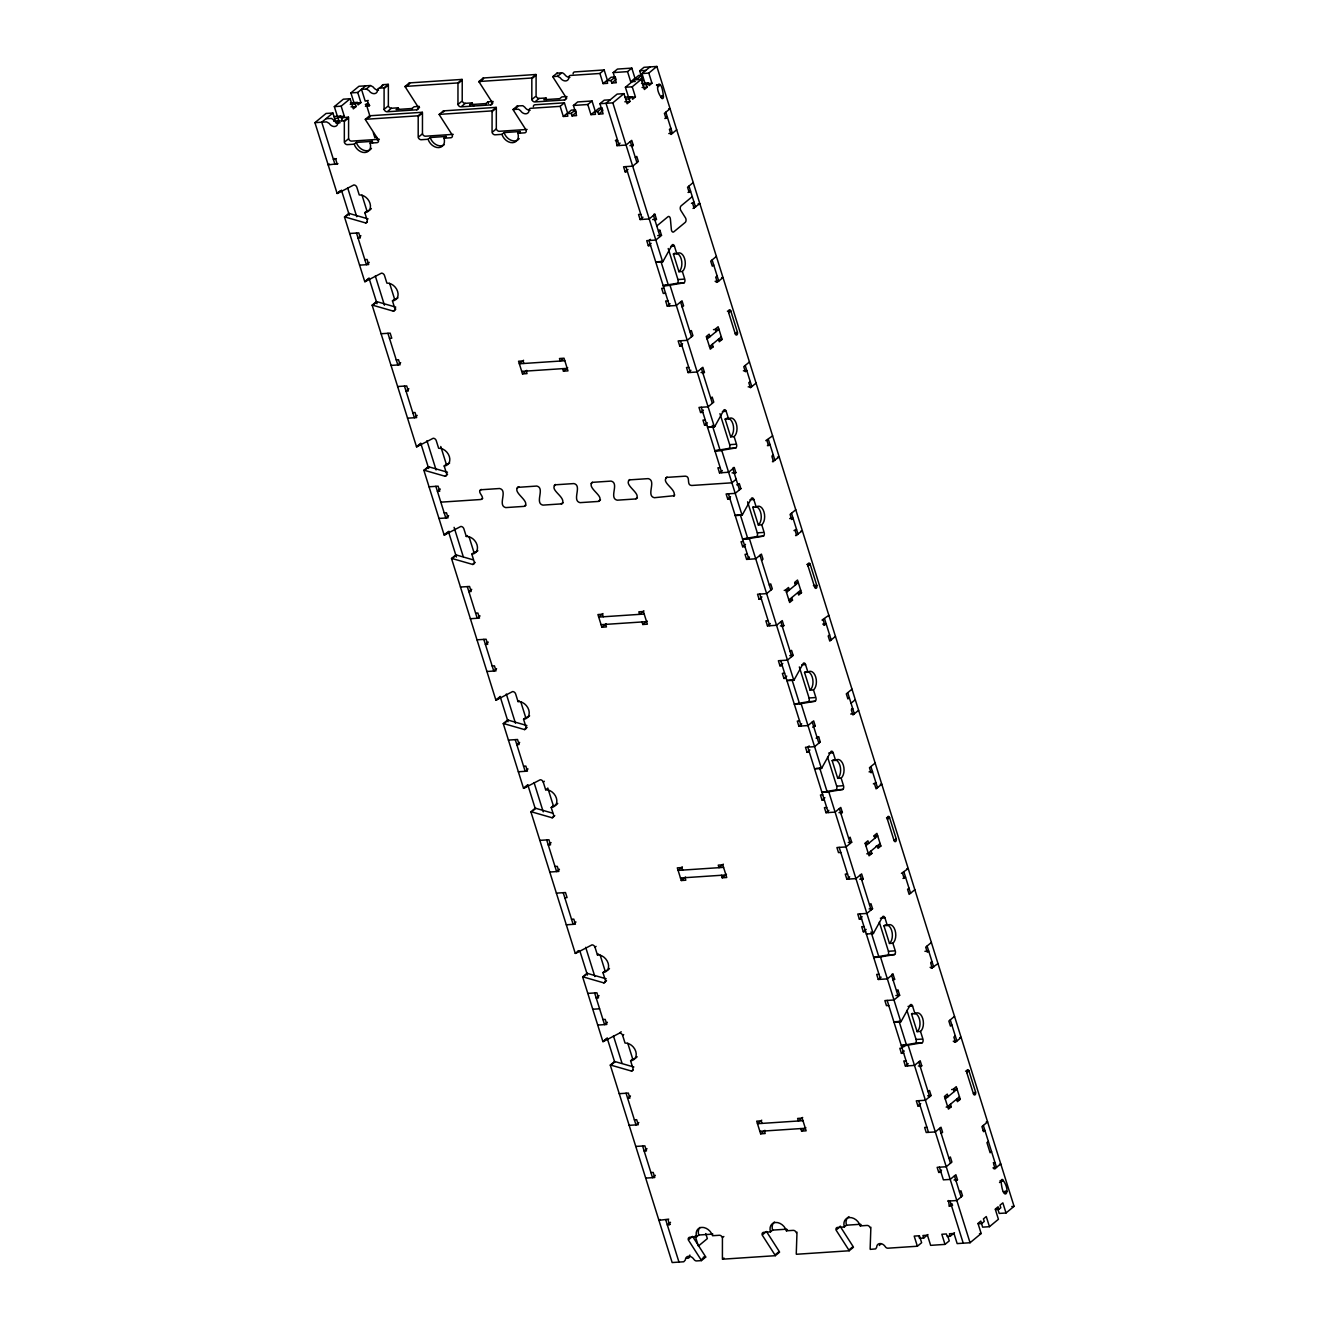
<?xml version="1.0" encoding="UTF-8"?>
<svg xmlns="http://www.w3.org/2000/svg" width="1329" height="1329" viewBox="0 0 1329 1329"><rect width="100%" height="100%" fill="white"/><g stroke="black" fill="none" stroke-linecap="round" stroke-linejoin="round"><path stroke-width="1.5" d="M345.042 141.671L348.58 138.731L348.597 117.916A2.808 2.11 50.4 0 0 348.464 117.185L344.211 120.706A2.808 2.11 50.4 0 1 344.344 121.437L344.327 142.253A2.791 2.11 50.4 0 0 347.401 144.628L354.212 144.18L356.338 142.419L372.27 141.356A9.785 7.359 50.4 0 1 372.635 142.984M419.549 107.45L416.708 109.792L387.154 111.769A2.791 2.11 50.4 0 1 384.081 109.393L384.098 88.578A2.808 2.11 50.4 0 0 383.965 87.847L388.234 84.325A2.808 2.11 50.4 0 1 388.367 85.056L388.35 105.871A2.791 2.11 50.4 0 0 391.407 108.247L398.235 107.799A9.785 7.359 50.4 0 0 398.866 109.393M418.901 136.754L422.456 133.814L422.472 113.015A2.808 2.11 50.4 0 0 422.34 112.284L418.087 115.806A2.808 2.11 50.4 0 1 418.203 116.537L418.186 137.336A2.791 2.11 50.4 0 0 421.26 139.728L428.088 139.263L430.214 137.502L446.129 136.455A9.785 7.359 50.4 0 1 446.345 137.252M492.943 102.931L490.584 104.891L461.013 106.852A2.791 2.11 50.4 0 1 457.957 104.476L457.973 83.661A2.808 2.11 50.4 0 0 457.841 82.93L462.093 79.408A2.808 2.11 50.4 0 1 462.226 80.139L462.21 100.954A2.791 2.11 50.4 0 0 465.283 103.33L472.094 102.881A9.785 7.359 50.4 0 0 473.689 106.104M492.777 131.837L496.315 128.896L496.332 108.098A2.808 2.11 50.4 0 0 496.199 107.367L491.946 110.888A2.808 2.11 50.4 0 1 492.079 111.619L492.062 132.418A2.791 2.11 50.4 0 0 495.136 134.81L501.947 134.345L504.09 132.584L520.004 131.538A9.785 7.359 50.4 0 1 520.37 133.149M566.818 98.014L564.443 99.974L534.889 101.934A2.791 2.11 50.4 0 1 531.816 99.559L531.833 78.743A2.808 2.11 50.4 0 0 531.7 78.012L535.969 74.49A2.808 2.11 50.4 0 1 536.102 75.221L536.085 96.037A2.791 2.11 50.4 0 0 539.142 98.412L545.97 97.964A9.785 7.359 50.4 0 0 546.601 99.559M723.84 1236.485L722.428 1237.648L722.411 1258.463A2.791 2.11 50.4 0 0 722.544 1259.194L775.305 1255.689L779.558 1252.167A2.808 2.11 50.4 0 0 779.243 1251.453L766.451 1231.485L762.896 1234.425M797.001 1232.149L796.27 1253.546A2.791 2.11 50.4 0 0 796.403 1254.277L849.165 1250.772L853.434 1247.25A2.808 2.11 50.4 0 0 853.102 1246.536L840.31 1226.567A2.791 2.11 50.4 0 1 840.21 1226.119M870.877 1227.232L870.146 1248.645A2.791 2.11 50.4 0 0 870.279 1249.376L875.695 1248.895L876.691 1247.217A5.598 4.203 50.4 0 1 879.914 1243.562A5.598 4.203 50.4 0 1 885.264 1246.652A2.791 2.11 50.4 0 0 887.938 1248.197L917.375 1246.237L921.628 1242.715L919.518 1235.953M518.908 486.829C510.22 491.597 531.567 501.398 524.174 506.366L505.784 507.595C497.063 505.585 508.342 490.517 499.621 488.507L481.231 489.736C475.948 491.68 486.148 497.561 480.865 499.505L440.829 502.163M563.131 502.761L561.32 503.89L542.93 505.12C534.208 503.126 545.471 488.042 536.766 486.049L517.878 487.361M592.252 482.228C586.305 488.258 605.526 496.415 598.449 501.432L580.075 502.644C571.354 500.651 582.617 485.567 573.895 483.573L555.522 484.786C548.727 489.736 566.287 497.129 562.25 503.558M674.218 495.7L654.35 497.711C645.645 495.7 656.908 480.633 648.187 478.623L629.796 479.852C622.537 484.703 642.854 494.106 635.594 498.956L617.221 500.186C608.499 498.176 619.763 483.108 611.041 481.098L592.668 482.327L591.156 483.457M736.166 479.287L731.897 482.809L691.678 485.484C685.93 485.201 691.063 476.43 685.332 476.164L666.942 477.377C660.164 482.327 677.724 489.72 673.67 496.149M880.944 1243.695L879.333 1245.522M656.21 261.846A2.808 1.628 86.2 0 1 655.828 262.295L662.656 261.83A2.808 1.628 86.2 0 0 663.021 261.398L672.225 244.818A2.791 1.628 86.2 0 1 674.434 246.164L676.81 253.773A9.785 5.665 86.2 0 1 684.568 258.524A9.785 5.665 86.2 0 1 682.375 271.498L684.751 279.107A2.791 1.628 86.2 0 1 684.119 282.811L670.464 285.12A2.791 1.611 86.2 0 0 670.032 285.353L663.204 285.801A2.791 1.611 86.2 0 1 663.636 285.569L677.308 283.26A2.791 1.628 86.2 0 0 677.94 279.555L668.205 248.523M707.859 427.091A2.791 1.628 86.2 0 1 707.576 427.406L714.404 426.941A2.791 1.628 86.2 0 0 714.769 426.509L723.956 409.93A2.791 1.628 86.2 0 1 726.182 411.292L728.558 418.884A9.785 5.665 86.2 0 1 736.299 423.635A9.785 5.665 86.2 0 1 734.123 436.61L736.499 444.218A2.791 1.628 86.2 0 1 735.867 447.923L722.212 450.232A2.808 1.628 86.2 0 0 721.763 450.465L714.952 450.913A2.808 1.628 86.2 0 1 715.384 450.681L729.056 448.371A2.791 1.628 86.2 0 0 729.671 444.667L719.953 413.635M735.585 515.154A2.791 1.611 86.2 0 1 735.219 515.602L742.047 515.137A2.791 1.611 86.2 0 0 742.413 514.705L751.599 498.126A2.791 1.628 86.2 0 1 753.809 499.488L756.201 507.08A9.785 5.665 86.2 0 1 763.942 511.831A9.785 5.665 86.2 0 1 761.75 524.805L764.142 532.414A2.791 1.628 86.2 0 1 763.51 536.119L749.855 538.428A2.808 1.628 86.2 0 0 749.406 538.66L742.579 539.109A2.808 1.628 86.2 0 1 743.027 538.876L756.683 536.567A2.791 1.628 86.2 0 0 757.314 532.863L747.596 501.83M787.333 680.265A2.791 1.628 86.2 0 1 786.967 680.714L793.778 680.249A2.791 1.628 86.2 0 0 794.161 679.817L803.347 663.237A2.791 1.628 86.2 0 1 805.557 664.6L807.932 672.192A9.785 5.665 86.2 0 1 815.69 676.943A9.785 5.665 86.2 0 1 813.498 689.917L815.873 697.526A2.791 1.628 86.2 0 1 815.258 701.23L801.586 703.539A2.808 1.628 86.2 0 0 801.154 703.772L794.327 704.22A2.808 1.628 86.2 0 1 794.775 703.988L808.431 701.679A2.791 1.628 86.2 0 0 809.062 697.974L799.327 666.942M814.893 768.594A2.791 1.628 86.2 0 1 814.594 768.91L821.422 768.461A2.791 1.628 86.2 0 0 821.787 768.012L830.99 751.433A2.791 1.628 86.2 0 1 833.2 752.795L835.576 760.387A9.785 5.665 86.2 0 1 843.334 765.139A9.785 5.665 86.2 0 1 841.141 778.113L843.516 785.721A2.791 1.628 86.2 0 1 842.885 789.426L829.23 791.735A2.808 1.628 86.2 0 0 828.798 791.968L821.97 792.416A2.808 1.628 86.2 0 1 822.402 792.2L836.074 789.875A2.791 1.628 86.2 0 0 836.689 786.17L827.568 757.048M866.707 933.573A2.791 1.628 86.2 0 1 866.342 934.021L873.17 933.573A2.791 1.628 86.2 0 0 873.535 933.124L882.722 916.545A2.791 1.628 86.2 0 1 884.948 917.907L887.323 925.499A9.785 5.665 86.2 0 1 895.065 930.25A9.785 5.665 86.2 0 1 892.872 943.225L895.264 950.833A2.791 1.628 86.2 0 1 894.633 954.538L880.977 956.847A2.808 1.628 86.2 0 0 880.529 957.079L873.718 957.528A2.808 1.628 86.2 0 1 874.15 957.312L887.805 954.986A2.791 1.628 86.2 0 0 888.436 951.282L879.316 922.16M894.351 1021.768A2.791 1.611 86.2 0 1 893.985 1022.217L900.796 1021.768A2.791 1.611 86.2 0 0 901.178 1021.32L910.365 1004.741A2.791 1.628 86.2 0 1 912.574 1006.103L914.967 1013.695A9.785 5.665 86.2 0 1 922.708 1018.463A9.785 5.665 86.2 0 1 920.515 1031.437L922.907 1039.029A2.791 1.628 86.2 0 1 922.276 1042.733L908.604 1045.043A2.808 1.628 86.2 0 0 908.172 1045.275L901.344 1045.724A2.808 1.628 86.2 0 1 901.793 1045.508L915.448 1043.182A2.791 1.628 86.2 0 0 916.08 1039.477L906.943 1010.356M689.02 1239.342L692.575 1236.402L705.367 1256.37A2.808 2.11 50.4 0 1 705.682 1257.084L701.43 1260.606L696.629 1260.922A2.791 2.11 50.4 0 1 693.954 1259.377A5.598 4.203 50.4 0 0 688.621 1256.287A5.598 4.203 50.4 0 0 685.382 1259.942L683.77 1261.769L672.158 1262.55L610.277 1065.094A2.791 2.11 50.4 0 1 610.958 1065.16L631.491 1071.074A2.791 2.11 50.4 0 0 632.969 1068.4L630.594 1060.791A9.785 7.359 50.4 0 0 635.777 1051.405A9.785 7.359 50.4 0 0 625.029 1043.066L622.653 1035.457A2.791 2.11 50.4 0 0 619.58 1033.082L603.516 1041.438A2.808 2.11 50.4 0 1 602.901 1041.587L582.634 976.898A2.791 2.11 50.4 0 1 583.315 976.965L603.848 982.879A2.791 2.11 50.4 0 0 605.343 980.204L602.951 972.595A9.785 7.359 50.4 0 0 608.134 963.209A9.785 7.359 50.4 0 0 597.402 954.87L595.01 947.261A2.791 2.11 50.4 0 0 591.953 944.886L575.889 953.242A2.808 2.11 50.4 0 1 575.274 953.391L530.886 811.786A2.791 2.11 50.4 0 1 531.583 811.853L552.116 817.767A2.791 2.11 50.4 0 0 553.595 815.076L551.203 807.484A9.785 7.359 50.4 0 0 556.386 798.081A9.785 7.359 50.4 0 0 545.654 789.758L543.279 782.15A2.791 2.11 50.4 0 0 540.205 779.774L524.141 788.13A2.808 2.11 50.4 0 1 523.526 788.28L503.259 723.591A2.791 2.11 50.4 0 1 503.94 723.657L524.473 729.571A2.791 2.11 50.4 0 0 525.952 726.88L523.576 719.288A9.785 7.359 50.4 0 0 528.759 709.885A9.785 7.359 50.4 0 0 518.011 701.562L515.635 693.954A2.791 2.11 50.4 0 0 512.562 691.578L496.498 699.934A2.808 2.11 50.4 0 1 495.883 700.084L451.511 558.479A2.808 2.11 50.4 0 1 452.192 558.545L472.725 564.46A2.791 2.11 50.4 0 0 474.204 561.768L471.828 554.176A9.785 7.359 50.4 0 0 477.011 544.774A9.785 7.359 50.4 0 0 466.28 536.451L463.887 528.842A2.791 2.11 50.4 0 0 460.814 526.467L444.766 534.823A2.808 2.11 50.4 0 1 444.135 534.956L423.868 470.283A2.808 2.11 50.4 0 1 424.549 470.35L445.099 476.264A2.791 2.11 50.4 0 0 446.577 473.573L444.185 465.981A9.785 7.359 50.4 0 0 449.368 456.578A9.785 7.359 50.4 0 0 438.636 448.255L436.244 440.647A2.791 2.11 50.4 0 0 433.188 438.271L417.123 446.61A2.791 2.11 50.4 0 1 416.509 446.76L372.137 305.172A2.791 2.11 50.4 0 1 372.818 305.238L393.351 311.152A2.791 2.11 50.4 0 0 394.829 308.461L392.454 300.869A9.785 7.359 50.4 0 0 397.62 291.466A9.785 7.359 50.4 0 0 386.889 283.127L384.513 275.535A2.791 2.11 50.4 0 0 381.44 273.159L365.375 281.499A2.808 2.11 50.4 0 1 364.761 281.648L344.493 216.976A2.791 2.11 50.4 0 1 345.175 217.042L365.708 222.956A2.791 2.11 50.4 0 0 367.186 220.265L364.81 212.673A9.785 7.359 50.4 0 0 369.994 203.271A9.785 7.359 50.4 0 0 359.245 194.931L356.87 187.339A2.791 2.11 50.4 0 0 353.796 184.964L337.732 193.303A2.808 2.11 50.4 0 1 337.117 193.453L314.94 122.667L326.054 113.463L332.881 113.015L336.054 123.148L338.895 120.789L338.098 118.264L340.706 116.105L341.503 118.646L344.327 116.287L341.154 106.17L350.125 98.745L353.315 108.878L356.139 106.536L355.358 103.994L357.268 102.416L358.066 104.941L360.907 102.599L357.734 92.465L365.774 85.82M337.516 116.753L334.343 106.619L343.314 99.193L350.125 98.745M354.079 103.047L350.906 92.914L358.946 86.269L370.575 85.505L373.233 87.049A5.598 4.203 50.4 0 0 378.582 90.139M332.881 113.015L321.751 122.202L334.991 164.431M368.199 100.423L365.209 101.154L361.505 89.342L366.306 89.026L369.861 86.086M379.878 87.581L383.433 84.641L388.234 84.325M344.344 121.437L347.899 118.514M384.812 87.98L388.367 85.056M365.442 106.32L369.794 105.489M354.212 144.18A9.785 7.359 50.4 0 0 364.96 152.519A9.785 7.359 50.4 0 0 370.127 143.117L376.954 142.668A2.791 2.11 50.4 0 0 378.433 139.977L365.641 120.025A2.791 2.11 50.4 0 1 365.325 119.311L369.578 115.789L422.34 112.284M416.708 109.792A2.791 2.11 50.4 0 0 418.186 107.117L405.395 87.149A2.791 2.11 50.4 0 1 405.079 86.435L409.332 82.913L462.093 79.408M368.482 117.683L369.911 116.503A2.791 2.11 50.4 0 1 369.578 115.789M405.395 87.149L408.95 84.225M384.081 109.393L387.636 106.453M387.869 111.187L391.407 108.247M334.459 158.483L333.396 159.364L336.387 158.616M329.227 163.999L328.163 164.879L337.965 163.683M398.235 107.799L396.108 109.559L412.023 108.496L414.15 106.735L419.266 106.386M370.127 143.117L372.27 141.356M418.203 116.537L421.758 113.596M458.671 83.079L462.226 80.139M337.117 193.453L340.307 190.811M337.732 193.303L340.938 190.662M428.088 139.263A9.785 7.359 50.4 0 0 438.819 147.602A9.785 7.359 50.4 0 0 444.002 138.216L450.83 137.751A2.791 2.11 50.4 0 0 452.309 135.076L439.517 115.108A2.791 2.11 50.4 0 1 439.185 114.394L443.454 110.872L496.199 107.367M490.584 104.891A2.791 2.11 50.4 0 0 492.062 102.2L479.271 82.248A2.791 2.11 50.4 0 1 478.938 81.518L483.208 77.996L535.969 74.49M443.055 112.184L443.77 111.586A2.791 2.11 50.4 0 1 443.454 110.872M479.271 82.248L482.826 79.308M457.957 104.476L461.495 101.536M461.728 106.27L465.283 103.33M470.25 105.44A9.785 7.359 50.4 0 1 469.968 104.642L472.094 102.881M344.493 216.976L348.746 213.454A2.791 2.11 50.4 0 1 349.427 213.52L368.1 218.886M346.238 216.162L349.427 213.52M444.002 138.216L446.129 136.455M469.968 104.642L485.882 103.579L488.025 101.818L493.142 101.469M364.81 212.673L366.937 210.912A9.785 7.359 50.4 0 0 370.276 209.683M492.079 111.619L495.634 108.679M532.547 78.162L536.102 75.221M365.708 222.956L367.302 221.627M501.947 134.345A9.785 7.359 50.4 0 0 512.695 142.685A9.785 7.359 50.4 0 0 517.878 133.299L524.689 132.834A2.791 2.11 50.4 0 0 526.168 130.159L513.376 110.191A2.791 2.11 50.4 0 1 513.06 109.476L517.313 105.955L522.812 105.705L524.789 107.184A5.598 4.203 50.4 0 0 530.138 110.274M564.443 99.974A2.791 2.11 50.4 0 0 565.921 97.283L553.13 77.331A2.791 2.11 50.4 0 1 552.814 76.617L557.067 73.095L562.566 72.829L564.543 74.308A5.598 4.203 50.4 0 0 569.892 77.414M360.907 235.748L358.066 238.09L360.342 237.941L358.764 232.874L349.66 233.489M514.09 109.609L516.449 107.649M516.931 107.267L517.645 106.669A2.791 2.11 50.4 0 1 517.313 105.955M552.814 76.617L557.615 76.285L561.154 73.361M531.816 99.559L535.371 96.618M535.604 101.353L539.142 98.412M545.97 97.964L543.843 99.725L559.758 98.662L561.885 96.901L567.001 96.568M517.878 133.299L520.004 131.538M369.246 262.345L366.405 264.687L356.488 233.024M560.157 106.353L564.41 102.831L567.583 112.948L563.33 116.47L560.157 106.353L530.72 108.297A2.791 2.11 50.4 0 0 529.108 110.141A5.598 4.203 50.4 0 1 525.869 113.796A5.598 4.203 50.4 0 1 520.519 110.706L518.559 109.227L513.06 109.476M599.911 73.477L604.163 69.955L607.336 80.089L603.084 83.611L599.911 73.477L570.473 75.437A2.791 2.11 50.4 0 0 568.862 77.265A5.598 4.203 50.4 0 1 565.622 80.936A5.598 4.203 50.4 0 1 560.29 77.83L557.615 76.285M572.035 115.905L576.304 112.384L575.507 109.842L571.254 113.364L572.035 115.905L576.587 115.59L573.414 105.456L577.666 101.934L592.036 100.987L595.226 111.121L590.956 114.643L587.783 104.509L592.036 100.987M611.805 83.029L616.058 79.507L615.261 76.982L611.008 80.504L611.805 83.029L616.34 82.73L613.167 72.597L617.437 69.075L631.807 68.111L634.98 78.245L630.71 81.767L627.537 71.633L631.807 68.111M563.33 116.47L567.865 116.171L567.084 113.646L571.337 110.124L574.111 109.942M603.084 83.611L607.635 83.312L606.838 80.77L611.091 77.248L615.261 76.982M364.761 281.648L369.013 278.126M365.375 281.499L368.565 278.857M598.565 114.128L602.834 110.606L602.037 108.081L597.784 111.603L598.565 114.128L603.117 113.829L599.944 103.695L604.197 100.173L610.26 99.775M642.871 80.969L639.698 70.836L643.967 67.314L656.842 66.45L1014.06 1206.333L1006.02 1212.995L999.192 1213.443L997.614 1208.377M590.956 114.643L595.508 114.344L594.711 111.802L598.98 108.28L602.037 108.081M641.209 79.375L632.239 86.8L635.412 96.934L628.584 97.382L625.411 87.249L634.382 79.84L641.209 79.375L644.382 89.508L647.223 87.166L646.426 84.624L648.336 83.046L649.133 85.588L651.974 83.229L648.801 73.095L656.842 66.45M651.974 83.229L645.146 83.694L641.973 73.56L650.031 66.899M641.791 75.205L637.538 78.727L634.465 78.943L638.734 75.421L641.791 75.205L642.588 77.746L639.747 80.089M599.944 103.695L612.835 102.848L623.949 93.645L627.122 103.778L629.963 101.436L629.182 98.894L631.773 96.751L632.571 99.276L635.412 96.934M372.137 305.172L376.389 301.65A2.791 2.11 50.4 0 1 377.071 301.716L395.743 307.099M373.881 304.358L377.071 301.716M392.454 300.869L394.58 299.108A9.785 7.359 50.4 0 0 397.919 297.879M657.872 86.867L660.015 85.106L656.592 85.322M393.351 311.152L395.826 309.092M661.194 97.416L663.321 95.655C661.36 75.404 652.805 85.621 661.194 97.416A2.093 1.213 86.2 0 0 662.855 98.429A2.093 1.213 86.2 0 0 663.321 95.655L661.609 95.771M631.906 146.605L633.335 145.426L631.74 140.359L626.059 145.06L616.972 145.658L616.091 140.01M616.972 145.658L620.045 143.117M664.849 118.514L667.407 117.251L665.696 117.367M635.345 157.586L636.774 156.407L638.352 161.474L632.67 166.175L623.583 166.773L625.162 171.84L627.438 171.69M670.846 128.232L669.417 129.411L671.012 134.478L676.694 129.777M625.162 171.84L628.002 169.497M400.677 362.618L397.836 364.96L387.902 333.297M408.867 388.782L406.026 391.141L408.302 390.992L406.724 385.925L397.62 386.523M640.811 214.334L638.535 214.484L640.113 219.551L642.954 217.192M655.064 220.481L656.476 219.318L654.898 214.251L649.216 218.936L640.113 219.551M693.223 182.555L687.558 187.239L689.136 192.306L688.007 192.389M417.206 415.379L414.366 417.738L404.448 386.075M689.136 192.306L690.565 191.143L689.419 191.21M656.775 225.98L667.989 216.71A2.791 1.611 86.2 0 1 670.397 219.019L671.378 229.734A2.791 1.628 86.2 0 0 673.753 231.877L685.232 222.392A2.791 1.611 86.2 0 0 685.565 218.006L680.797 210.414A2.791 1.611 86.2 0 1 681.063 205.895L692.276 196.626M658.503 231.462L659.915 230.282L661.51 235.349L655.828 240.051L646.741 240.649L648.319 245.715L650.595 245.566M691.445 203.37L694.004 202.108M650.429 239.336L649.001 240.499L669.517 305.936M648.319 245.715L651.16 243.373M693.024 208.437L699.851 203.653L698.14 203.769M416.509 446.76L419.698 444.119M417.123 446.61L420.313 443.969M523.593 360.259L519.34 363.781L564.808 360.74M523.875 363.465L523.094 360.94L518.543 361.239L522.513 373.898L526.766 370.376M423.868 470.283L428.137 466.761A2.808 2.11 50.4 0 1 428.818 466.828L447.491 472.21M425.612 469.469L428.818 466.828M563.097 358.697L560.273 361.056L559.476 358.514L564.028 358.215L567.981 370.874L563.446 371.173L562.649 368.648M444.185 465.981L446.311 464.22A9.785 7.359 50.4 0 0 449.667 462.99M563.446 371.173L567.699 367.668M445.099 476.264L447.574 474.204M716.381 256.431L710.699 261.132L712.294 266.199L713.706 265.019M440.298 489.055L437.457 491.398L439.733 491.248L438.138 486.181L429.051 486.796M667.922 300.869L665.646 301.018L667.241 306.085L670.082 303.743M717.145 276L715.733 277.163L717.311 282.23L716.181 282.313M682.176 307.032L683.604 305.853L682.01 300.786L676.345 305.487L667.241 306.085M717.311 282.23L722.993 277.545L721.63 277.628M448.637 515.652L445.796 517.994L435.862 486.331M479.952 490.434L481.264 489.404M481.38 499.405L482.709 498.325M444.135 534.956L447.341 532.314M689.917 331.735L691.346 330.556L692.924 335.622L687.259 340.324L678.155 340.922L679.75 345.989L682.01 345.839M444.766 534.823L447.956 532.181M679.75 345.989L682.591 343.646M517.097 487.959L517.978 487.162M728.657 312.73L730.784 310.969A2.093 1.213 86.2 0 0 729.139 309.939A2.093 1.213 86.2 0 0 728.657 312.73L735.269 333.828A2.093 1.213 86.2 0 0 736.93 334.858A2.093 1.213 86.2 0 0 737.412 332.067L730.784 310.969L727.378 311.185M466.28 536.451L467.343 535.57M707.111 339.045L718.939 329.26L713.49 329.625M451.511 558.479L455.764 554.957A2.808 2.11 50.4 0 1 456.462 555.024L473.257 559.858M453.255 557.665L456.462 555.024M709.503 346.653L721.331 336.868M712.327 344.311L713.125 346.836L710.284 349.195L706.314 336.519L709.154 334.177L709.952 336.702L706.53 336.935M716.098 331.619L715.301 329.094L718.142 326.735L722.112 339.41L719.271 341.752L718.474 339.211M524.673 506.266L525.985 505.236M688.771 367.369L686.495 367.518L688.073 372.585L690.914 370.243M735.269 333.828L737.412 332.067M554.243 485.484L555.555 484.454M471.828 554.176L473.955 552.415A9.785 7.359 50.4 0 0 477.859 550.688M703.024 373.532L704.436 372.353L702.858 367.286L697.177 371.987L688.073 372.585M472.725 564.46L475.217 562.4M561.32 503.89L562.35 503.359M471.712 589.328L468.871 591.671L471.147 591.521L469.569 586.454L460.465 587.053M749.456 361.97L743.775 366.671L745.37 371.738L746.782 370.558L743.376 370.791M710.766 398.218L712.178 397.055L713.773 402.122L708.091 406.807L698.988 407.422L700.582 412.488L702.858 412.339M700.582 412.488L703.423 410.129M598.947 501.332L600.492 499.837M628.517 480.55L629.846 479.52M750.221 381.539L748.808 382.719L750.403 387.786L756.068 383.084M705.234 419.931L702.958 420.08L704.553 425.147L707.393 422.805M480.051 615.925L477.211 618.267L467.293 586.604M636.093 498.857L637.405 497.827M665.663 478.075L666.975 477.045M488.258 642.09L485.417 644.449L487.693 644.299L486.098 639.232L477.011 639.83M674.019 495.783L674.783 494.903M720.185 467.642L717.909 467.791L719.504 472.858L722.345 470.499M734.439 473.788L735.867 472.626L734.272 467.559L728.591 472.244L719.504 472.858M765.803 440.63L772.614 435.862M496.597 668.686L493.757 671.045L483.822 639.382M767.381 445.697L769.94 444.451L768.81 444.517M736.748 484.852L739.306 483.59L740.884 488.657L735.219 493.358L726.116 493.956L727.711 499.023L730.535 496.681M772.415 461.744L779.226 456.96L777.515 457.076M495.883 700.084L500.136 696.562M496.498 699.934L499.704 697.293M602.967 613.566L598.714 617.088L644.2 614.048M603.266 616.772L602.469 614.247L597.917 614.546L601.887 627.222L606.157 623.7M518.011 701.562L519.074 700.682M503.259 723.591L507.512 720.069A2.791 2.11 50.4 0 1 508.193 720.135L526.865 725.518M505.003 722.777L508.193 720.135M643.9 610.842L639.648 614.363L638.85 611.822L643.402 611.523L647.373 624.181L642.821 624.497L642.023 621.955M523.576 719.288L525.703 717.527A9.785 7.359 50.4 0 0 529.606 715.799M642.821 624.497L647.09 620.975M743.343 541.518L741.067 541.667L742.662 546.734L745.486 544.392M524.473 729.571L527.131 727.378M795.772 509.738L790.091 514.439L791.669 519.506L793.097 518.327L789.675 518.559M519.672 742.363L516.831 744.705L519.107 744.556L517.529 739.489L508.426 740.103M747.313 554.176L745.037 554.343L746.616 559.409L749.456 557.05M793.978 530.553L796.536 529.307M761.567 560.34L762.979 559.16L761.401 554.093L755.719 558.795L746.616 559.409M795.573 535.62L802.384 530.852L801.022 530.936M528.012 768.959L525.171 771.318L515.253 739.638M523.526 788.28L527.779 784.758M769.308 585.042L770.72 583.863L772.315 588.93L766.634 593.631L757.53 594.229L759.125 599.296L761.401 599.146M524.141 788.13L527.331 785.489M759.125 599.296L761.966 596.954M543.279 782.15L544.342 781.269M808.049 566.038L810.175 564.277A2.093 1.213 86.2 0 0 808.514 563.247A2.093 1.213 86.2 0 0 808.049 566.038L814.66 587.136A2.093 1.213 86.2 0 0 816.322 588.166A2.093 1.213 86.2 0 0 816.787 585.391L810.175 564.277L806.769 564.493M545.654 789.758L546.717 788.878M786.502 592.352L798.33 582.567L794.692 582.816M530.886 811.786L535.155 808.265A2.791 2.11 50.4 0 1 535.836 808.331L552.631 813.165M532.647 810.972L535.836 808.331M788.878 599.96L800.706 590.176M791.702 597.618L792.499 600.143L789.659 602.502L785.688 589.827L788.529 587.484L789.326 590.01L784.21 590.358M795.473 584.926L794.692 582.401L797.516 580.042L801.487 592.717L798.646 595.06L797.865 592.535M768.145 620.676L765.869 620.826L767.464 625.893L770.305 623.55M814.66 587.136L816.787 585.391L813.381 585.607M551.203 807.484L553.346 805.723A9.785 7.359 50.4 0 0 557.731 803.414M782.399 626.839L783.828 625.66L782.233 620.593L776.551 625.294L767.464 625.893M552.116 817.767L554.774 815.574M551.103 842.636L548.262 844.978L550.538 844.829L548.943 839.762L539.856 840.377M822.02 620.062L828.847 615.294M790.14 651.526L791.569 650.363L793.147 655.43L787.466 660.114L778.379 660.729L779.957 665.796L782.233 665.646M823.615 625.128L826.173 623.866L822.751 624.098M779.957 665.796L782.798 663.437M829.612 634.847L828.183 636.026L829.778 641.093L835.459 636.392M784.625 673.238L782.349 673.388L783.927 678.454L786.768 676.112M559.426 869.232L556.602 871.575L546.668 839.911M799.576 720.949L797.3 721.099L798.879 726.166L801.719 723.823M851.989 689.17L846.307 693.871L847.902 698.921L849.331 697.758L848.184 697.825M575.972 922.01L573.131 924.353L563.214 892.689M798.879 726.166L807.982 725.551L813.664 720.866L815.242 725.933L812.683 727.179M851.042 703.24L855.295 699.718M809.361 752.181L807.085 752.33L805.49 747.28L814.594 746.665L820.275 741.964L818.681 736.897L816.122 738.16M809.195 745.951L807.766 747.114L828.283 812.551M807.085 752.33L809.926 749.988M858.617 710.284L852.936 714.969L851.341 709.902L852.769 708.739L851.623 708.806M575.274 953.391L576.337 952.511M577.401 951.63L578.464 950.75M575.889 953.242L579.079 950.6M682.358 866.873L678.089 870.395L723.574 867.372M595.01 947.261L596.073 946.381M682.641 870.08L681.843 867.555L677.308 867.854L681.279 880.529L685.531 877.007M597.402 954.87L598.465 953.989M582.634 976.898L586.903 973.376A2.791 2.11 50.4 0 1 587.584 973.443L606.24 978.825M584.378 976.084L587.584 973.443M723.292 864.149L719.022 867.671L718.241 865.129L722.777 864.83L726.747 877.489L722.212 877.804L721.414 875.263M602.951 972.595L605.077 970.834A9.785 7.359 50.4 0 0 607.818 970.02M722.212 877.804L726.465 874.283M822.717 794.825L820.442 794.975L822.036 800.041L824.877 797.699M603.848 982.879L606.522 980.686M875.146 763.045L869.465 767.747L871.06 772.813L872.472 771.634L869.066 771.867M599.063 995.67L596.223 998.029L598.499 997.863L596.904 992.796L587.817 993.411M826.688 807.5L824.412 807.65L826.007 812.717L828.847 810.358M873.352 783.861L875.911 782.615M840.941 813.647L842.37 812.468L840.775 807.417L835.094 812.102L826.007 812.717M607.386 1022.267L604.562 1024.626L594.628 992.962M602.901 1041.587L607.17 1038.065M848.683 838.35L850.111 837.17L851.69 842.237L846.008 846.938L836.921 847.537L838.499 852.603L840.775 852.454M603.516 1041.438L606.722 1038.796M620.111 1032.633L621.191 1031.753M622.653 1035.457L623.716 1034.577M887.423 819.345L889.55 817.584A2.093 1.213 86.2 0 0 887.888 816.571A2.093 1.213 86.2 0 0 887.423 819.345L894.035 840.46A2.093 1.213 86.2 0 0 895.696 841.473A2.093 1.213 86.2 0 0 896.178 838.699L889.55 817.584L886.526 817.784M865.877 845.659L877.705 835.875L874.067 836.124M610.277 1065.094L614.53 1061.572A2.791 2.11 50.4 0 1 615.211 1061.638L633.883 1067.021M612.021 1064.28L615.211 1061.638M868.252 853.268L880.097 843.483M871.093 850.925L871.89 853.451L869.05 855.81L865.079 843.134L867.92 840.792L868.701 843.317L865.295 843.55M874.864 838.234L874.067 835.708L876.907 833.349L880.878 846.025L878.037 848.367L877.24 845.842M847.537 873.984L845.261 874.133L846.839 879.2L849.68 876.858M894.035 840.46L896.178 838.699M630.594 1060.791L632.72 1059.03A9.785 7.359 50.4 0 0 636.076 1057.801M861.79 880.147L863.202 878.967L861.624 873.901L855.942 878.602L846.839 879.2M631.491 1071.074L633.086 1069.762M630.478 1095.943L627.637 1098.286L629.913 1098.136L628.335 1093.069L619.231 1093.684M901.411 873.369L908.222 868.601L906.86 868.684M869.531 904.833L870.944 903.67L872.538 908.737L866.857 913.422L857.753 914.036L859.348 919.103L861.624 918.954M902.989 878.436L905.547 877.19L903.853 877.29M859.348 919.103L862.189 916.744M908.986 888.154L907.574 889.334L909.152 894.4L914.834 889.699M864 926.546L861.724 926.695L863.318 931.762L866.159 929.42M638.817 1122.54L635.976 1124.882L626.059 1093.219M647.024 1148.721L644.183 1151.064L646.459 1150.914L644.864 1145.847L635.777 1146.445M878.951 974.257L876.675 974.406L878.27 979.473L881.11 977.131M893.204 980.403L894.633 979.24L893.038 974.174L887.357 978.875L878.27 979.473M931.38 942.477L925.698 947.178L927.293 952.245L928.705 951.066L924.918 951.315M655.347 1175.318L652.522 1177.66L642.588 1145.997M896.643 991.384L898.072 990.221L899.65 995.288L893.968 999.973L884.881 1000.587L886.46 1005.654L888.736 1005.488M931.18 968.359L937.992 963.591M761.733 1120.181L757.48 1123.703L802.965 1120.679M762.032 1123.404L761.235 1120.862L756.683 1121.161L760.653 1133.836L764.923 1130.314M659.981 1219.457L658.918 1220.338L668.736 1219.142M670.53 1222.298L667.324 1224.939L670.314 1224.208M802.666 1117.456L798.413 1120.978L797.616 1118.437L802.168 1118.138L806.138 1130.813L801.586 1131.112L800.789 1128.57M801.586 1131.112L805.839 1127.59M903.521 1046.97L906.361 1044.611L899.068 1021.353M902.109 1048.132L899.833 1048.282L901.411 1053.349L904.252 1051.006M954.538 1016.353L948.856 1021.054L950.434 1026.121L951.863 1024.941M701.43 1260.606A2.808 2.11 50.4 0 0 701.114 1259.892L688.322 1239.924A2.791 2.11 50.4 0 1 689.801 1237.249L696.612 1236.784L698.755 1235.023L712.892 1234.093M906.079 1060.808L903.803 1060.957L905.381 1066.024L908.222 1063.665M955.302 1035.922L953.873 1037.102L955.468 1042.169L954.322 1042.235M920.332 1066.954L921.745 1065.792L920.166 1060.725L914.485 1065.409L905.381 1066.024M955.468 1042.169L961.149 1037.467L959.787 1037.55M701.114 1259.892L704.652 1256.952M722.544 1259.194L723.956 1258.031M928.074 1091.657L929.486 1090.478L931.081 1095.545L925.399 1100.246L916.296 1100.844L917.89 1105.911L920.166 1105.761M917.89 1105.911L920.731 1103.568M775.305 1255.689A2.808 2.11 50.4 0 0 774.973 1254.975L762.181 1235.006A2.791 2.11 50.4 0 1 763.66 1232.332L770.488 1231.867L772.614 1230.106L786.768 1229.175M966.814 1072.653L968.941 1070.892A2.093 1.213 86.2 0 0 967.279 1069.878A2.093 1.213 86.2 0 0 966.814 1072.653L973.426 1093.767A2.093 1.213 86.2 0 0 975.087 1094.78A2.093 1.213 86.2 0 0 975.552 1092.006L968.941 1070.892L965.535 1071.124M945.268 1098.967L957.096 1089.182L951.63 1089.547M770.488 1231.867A9.785 7.359 50.4 0 1 775.671 1222.481A9.785 7.359 50.4 0 1 786.403 1230.82L787.466 1229.94M947.643 1106.575L959.472 1096.79M950.468 1104.233L951.265 1106.758L948.424 1109.117L944.454 1096.442L947.295 1094.099L948.092 1096.641L944.686 1096.857M954.239 1091.541L953.441 1089.016L956.282 1086.673L960.252 1099.332L957.412 1101.675L956.631 1099.149M774.973 1254.975L778.528 1252.034M973.426 1093.767L975.552 1092.006M941.165 1133.454L942.593 1132.275L940.998 1127.208L935.317 1131.909L926.23 1132.507L924.635 1127.441L926.911 1127.291M836.755 1229.508L840.31 1226.567M849.165 1250.772A2.808 2.11 50.4 0 0 848.849 1250.057L836.057 1230.089A2.791 2.11 50.4 0 1 837.536 1227.415L844.347 1226.966L846.49 1225.205A9.785 7.359 50.4 0 1 848.932 1216.616M844.347 1226.966A9.785 7.359 50.4 0 1 849.53 1217.563A9.785 7.359 50.4 0 1 860.278 1225.903L861.342 1225.022M948.906 1158.157L950.335 1156.978L951.913 1162.044L946.231 1166.746L937.144 1167.344L938.723 1172.411L940.998 1172.261M938.723 1172.411L941.563 1170.068M848.849 1250.057L852.387 1247.117M988.377 1141.461L986.949 1142.641L990.122 1152.775L991.55 1151.595M956.049 1180.949L957.478 1179.77L955.883 1174.703L950.202 1179.404L943.391 1179.853L939.42 1167.194M952.644 1205.154L949.305 1206.184L948.441 1200.536M959.488 1191.93L960.917 1190.751L962.495 1195.818L956.814 1200.519L947.727 1201.117M949.305 1206.184L952.145 1203.841M994.026 1168.889L1000.837 1164.121L999.474 1164.221M917.375 1246.237L914.186 1236.103L918.738 1235.804L919.535 1238.329L923.705 1238.063L927.958 1234.541M923.705 1238.063L922.907 1235.521L927.459 1235.222L930.632 1245.356L945.002 1244.393L941.829 1234.259L946.381 1233.96L947.162 1236.502L950.235 1236.286L954.488 1232.764M1004.508 1192.977L1006.651 1191.216L1004.94 1191.332M945.002 1244.393L949.255 1240.871L947.677 1235.804M995.471 1209.556L998.893 1209.324L1000.803 1207.745L1000.006 1205.204L1002.847 1202.861L1006.02 1212.995M950.235 1236.286L949.438 1233.761L953.989 1233.462L957.162 1243.595L970.054 1242.731L981.167 1233.528L977.994 1223.394L980.835 1221.052L982.629 1227.149L989.457 1226.684L998.428 1219.274L995.255 1209.141L998.096 1206.782L998.893 1209.324M604.163 69.955L574.726 71.916A2.791 2.11 50.4 0 0 573.115 73.743M383.965 87.847L379.164 88.163A2.791 2.11 50.4 0 0 377.552 89.99A5.598 4.203 50.4 0 1 374.329 93.661A5.598 4.203 50.4 0 1 368.98 90.571L366.306 89.026M405.079 86.435L457.841 82.93M478.938 81.518L531.7 78.012M613.167 72.597L627.537 71.633M639.698 70.836L645.761 70.42M350.906 92.914L357.734 92.465M641.973 73.56L648.801 73.095M606.838 80.77L611.008 80.504M630.71 81.767L635.262 81.468M350.441 102.865L357.268 102.416M641.525 83.511L648.336 83.046M355.79 102.948L360.907 102.599M350.241 104.343L355.358 103.994M643.02 84.857L646.426 84.624M334.343 106.619L341.154 106.17M365.425 104.376L368.831 104.144L367.701 103.23L366.588 105.24L370.11 116.786M625.411 87.249L632.239 86.8M656.493 85.006L659.915 84.79M365.525 104.692L368.93 104.459M351.022 106.868L356.139 106.536M642.106 87.498L647.223 87.166M623.949 93.645L617.138 94.093L606.007 103.297L619.231 145.509M333.878 116.57L340.706 116.105M624.962 97.2L631.773 96.751M339.211 116.636L344.327 116.287M326.02 118.68L331.502 118.431L333.479 119.909A5.598 4.203 50.4 0 0 340.108 122.683M348.464 117.185L343.679 117.517A2.791 2.11 50.4 0 0 342.068 119.344A5.598 4.203 50.4 0 1 341.835 120.723M564.41 102.831L534.972 104.775A2.791 2.11 50.4 0 0 533.361 106.619M334.692 118.497L338.098 118.264M625.76 99.127L629.182 98.894M333.778 121.138L338.895 120.789M624.846 101.768L629.963 101.436M314.94 122.667L326.552 121.886L329.227 123.431A5.598 4.203 50.4 0 0 334.576 126.521A5.598 4.203 50.4 0 0 337.799 122.866A2.791 2.11 50.4 0 1 339.41 121.039L344.211 120.706M365.325 119.311L418.087 115.806M439.185 114.394L491.946 110.888M573.414 105.456L587.783 104.509M567.084 113.646L571.254 113.364M594.711 111.802L597.784 111.603M668.72 108.762L670.082 108.662L664.4 113.364L665.979 118.431M379.363 139.263L351.653 141.107A2.791 2.11 50.4 0 1 348.58 138.731M453.239 134.362L425.529 136.206A2.791 2.11 50.4 0 1 422.456 133.814M527.098 129.445L499.388 131.289A2.791 2.11 50.4 0 1 496.315 128.896M668.803 133.548L672.441 133.299L665.812 112.184M615.377 140.592L617.653 140.442M629.913 145.658L633.335 145.426M653.752 214.318L654.898 214.251M652.689 219.567L656.476 219.318M658.785 230.366L659.915 230.282M657.722 235.598L661.51 235.349M364.827 259.62L367.086 259.471L368.681 264.537L359.578 265.152M670.647 246.43L674.434 246.164M682.375 271.498L678.953 271.731L673.404 254.005L676.81 253.773M657.34 261.78L663.021 261.398M677.94 279.555L683.621 279.173M678.438 283.193L684.119 282.811M715.102 281.299L718.74 281.067L712.128 259.952M665.945 284.838L668.221 284.688L660.928 261.431M663.636 285.569L669.334 285.203M663.952 288.21L661.676 288.36L663.271 293.427L665.547 293.277M381.091 333.745L390.178 333.147L391.773 338.214L389.497 338.363M396.241 359.893L398.517 359.744L400.095 364.81L391.008 365.409M718.707 339.626L722.112 339.41M709.703 347.068L713.125 346.836M521.716 371.372L567.201 368.349M522.513 373.898L527.048 373.599L526.267 371.073M701.031 372.585L704.436 372.353M748.177 386.855L751.815 386.606L745.204 365.492M412.787 412.671L415.047 412.522L416.642 417.588L407.538 418.186M722.395 411.541L726.182 411.292M734.123 436.61L730.701 436.842L725.152 419.117L728.558 418.884M704.553 425.147L706.829 424.998M709.088 426.891L714.769 426.509M729.671 444.667L735.352 444.285M730.186 448.305L735.867 447.923M715.384 450.681L721.066 450.315M772.249 455.498L773.378 455.415L771.966 456.595L773.544 461.661M733.143 467.625L734.272 467.559M732.08 472.875L735.867 472.626M739.755 488.74L740.884 488.657M444.202 512.928L446.478 512.778L448.056 517.845L438.969 518.46M727.711 499.023L729.97 498.873M750.021 499.737L753.809 499.488M761.75 524.805L758.344 525.038L752.779 507.313L756.201 507.08M736.731 515.087L742.413 514.705M757.314 532.863L762.996 532.48M757.829 536.501L763.51 536.119M743.027 538.876L748.709 538.511M742.662 546.734L744.921 546.584M475.632 613.201L477.892 613.051L479.487 618.118L470.383 618.716M798.081 592.933L801.487 592.717M789.094 600.376L792.499 600.143M601.09 624.68L646.575 621.656M601.887 627.222L606.439 626.906L605.642 624.381M780.405 625.893L783.828 625.66M492.162 665.979L494.438 665.829L496.016 670.896L486.929 671.494M789.742 655.646L793.147 655.43M801.769 664.849L805.557 664.6M813.498 689.917L810.092 690.15L804.527 672.424L807.932 672.192M783.927 678.454L786.203 678.305M788.462 680.199L794.161 679.817M809.062 697.974L814.743 697.592M809.56 701.612L815.258 701.23M850.71 714.038L854.348 713.806L847.736 692.691M814.112 725.999L815.242 725.933M817.551 736.98L818.681 736.897M819.129 742.047L820.275 741.964M523.576 766.252L525.852 766.085L527.447 771.152L518.343 771.767M828.648 753.094L833.2 752.795M841.141 778.113L837.719 778.345L832.17 760.62L835.576 760.387M816.106 768.395L821.787 768.012M836.689 786.17L842.387 785.788M880.396 784.243L881.758 784.16L876.077 788.861L874.499 783.794M837.204 789.808L842.885 789.426M822.402 792.2L828.1 791.818M822.036 800.041L824.312 799.892M838.964 812.7L842.37 812.468M848.284 842.47L851.69 842.237M555.007 866.508L557.283 866.358L558.861 871.425L549.774 872.04M875.761 846.357L880.878 846.025M866.774 853.799L871.89 853.451M680.481 877.987L725.966 874.964M681.279 880.529L685.814 880.213L685.033 877.688M556.386 893.138L565.489 892.54L567.068 897.607L564.792 897.756M859.797 879.2L863.202 878.967M571.536 919.286L573.812 919.136L575.407 924.203L566.304 924.801M869.116 908.953L872.538 908.737M880.396 918.206L884.948 917.907M892.872 943.225L889.466 943.457L883.918 925.732L887.323 925.499M863.318 931.762L865.594 931.612M871.259 933.274L873.535 933.124M888.436 951.282L894.118 950.899M888.951 954.92L894.633 954.538M931.014 962.113L932.144 962.046L930.732 963.209L932.31 968.276M930.101 967.346L933.739 967.113L927.11 945.999M891.909 974.24L893.038 974.174M893.487 979.307L894.633 979.24M592.767 1009.243L599.595 1008.794M896.925 990.288L898.072 990.221M895.862 995.537L899.65 995.288M602.967 1019.559L605.243 1019.409L606.821 1024.46L597.734 1025.074M908.039 1006.402L912.574 1006.103M920.515 1031.437L917.11 1031.653L911.544 1013.927L914.967 1013.695M895.497 1021.702L901.178 1021.32M916.08 1039.477L921.761 1039.112M916.595 1043.115L922.276 1042.733M953.242 1041.238L956.88 1040.989L950.268 1019.875M904.085 1044.76L906.361 1044.611M901.793 1045.508L907.474 1045.126M901.411 1053.349L903.687 1053.199M918.339 1066.008L921.745 1065.792M927.659 1095.777L931.081 1095.545M634.382 1119.815L636.657 1119.666L638.252 1124.733L629.149 1125.347M956.847 1099.565L960.252 1099.332M946.148 1107.107L951.265 1106.758M759.856 1131.295L805.341 1128.271M760.653 1133.836L765.205 1133.521L764.408 1130.996M986.234 1121.992L987.613 1121.909L981.932 1126.593L983.51 1131.66L984.939 1130.497L983.227 1130.597M650.928 1172.593L653.203 1172.444L654.782 1177.511L645.695 1178.109M993.278 1162.692L994.989 1162.576L993.577 1163.755L995.155 1168.822M992.946 1167.892L996.584 1167.643L983.344 1125.43M954.056 1180.002L957.478 1179.77M999.923 1180.883L1003.345 1180.667C1011.734 1192.462 1003.179 1202.662 1001.202 1182.428A2.093 1.213 86.2 0 1 1001.684 1179.637A2.093 1.213 86.2 0 1 1003.345 1180.667L999.508 1182.528M1003.329 1191.748L1006.751 1191.532M1011.801 1206.499L1014.06 1206.333M846.49 1225.205L860.627 1224.258M786.403 1230.82L793.23 1230.355A2.791 2.11 50.4 0 1 796.287 1232.747M860.278 1225.903L867.089 1225.438A2.791 2.11 50.4 0 1 870.163 1227.83M978.227 1223.81L981.633 1223.594L984.241 1221.434L983.443 1218.909L986.284 1216.55L989.457 1226.684M979.473 1233.644L981.167 1233.528M686.827 1258.33L688.655 1258.098L689.651 1256.42A5.598 4.203 50.4 0 1 689.867 1255.041M703.307 1257.234L705.682 1257.084M688.97 186.077L695.582 207.174M768.361 439.384L774.973 460.482M791.503 513.26L798.114 534.374M824.578 618.816L831.19 639.913M870.894 766.567L877.505 787.682M903.969 872.123L910.581 893.221M692.575 203.287L694.17 208.354M766.933 440.547L768.527 445.614M795.107 530.487L796.702 535.537M823.166 619.978L824.744 625.045M902.541 873.286L904.135 878.353M630.328 141.538L636.94 162.653M653.469 215.414L660.081 236.529M680.598 301.965L691.512 336.802M701.43 368.465L712.344 403.285M732.86 468.722L739.472 489.836M759.972 555.273L770.886 590.109M780.821 621.773L791.735 656.592M812.235 722.029L818.847 743.144M839.363 808.58L850.278 843.417M860.195 875.08L871.11 909.9M891.626 975.353L898.238 996.451M918.738 1061.888L929.652 1096.724M939.586 1128.387L950.501 1163.224M954.471 1175.883L961.083 1196.997M612.835 102.848L662.656 261.83M670.032 285.353L714.404 426.941M721.763 450.465L742.047 515.137M749.406 538.66L793.778 680.249M801.154 703.772L821.422 768.461M828.798 791.968L873.17 933.573M880.529 957.079L900.796 1021.768M908.172 1045.275L970.054 1242.731M712.294 425.346L720.202 450.548M740.303 514.738L747.596 537.996M792.283 680.598L799.576 703.855M819.694 768.046L826.987 791.303M871.06 931.961L878.951 957.162M625.859 166.623L642.389 219.401M680.431 340.772L690.349 372.436M701.263 407.272L721.78 472.709M728.392 493.807L748.891 559.243M759.806 594.08L769.74 625.743M780.655 660.579L801.154 726.016M839.197 847.387L849.115 879.05M860.029 913.887L880.546 979.323M887.157 1000.421L907.657 1065.875M918.572 1100.694L928.506 1132.358M950.002 1200.967L963.226 1243.18M367.485 101.004L369.08 106.071M377.469 140.276L376.323 136.621L374.911 137.801L373.316 132.734M705.765 1233.578L707.344 1238.628L698.373 1246.054L695.2 1235.92M362.003 195.147L366.937 210.912M389.63 283.343L394.58 299.108M440.763 446.494L446.311 464.22M469.021 536.65L473.955 552.415M520.769 701.762L525.703 717.527M547.781 787.997L553.346 805.723M600.143 955.069L605.077 970.834M627.786 1043.265L632.72 1059.03M347.666 187.804L356.737 216.727M375.31 275.983L384.463 305.221M426.941 440.713L436.095 469.951M454.086 527.347L463.24 556.585M506.316 694.02L515.486 723.258M534.075 782.598L543.229 811.836M585.69 947.328L594.86 976.566M613.45 1035.906L622.005 1063.2M335.672 159.214L337.267 164.281M668.022 1219.723L669.6 1224.79M665.746 1219.872L678.969 1262.101M341.453 190.18L349.311 215.248M369.097 278.392L377.037 303.726M420.728 443.122L428.669 468.456M448.488 531.7L456.428 557.034M500.103 696.429L508.043 721.763M527.862 785.007L535.188 808.397M580.092 951.68L587.435 975.071M607.237 1038.314L614.579 1061.705M557.399 73.809A2.791 2.11 50.4 0 1 557.067 73.095M483.523 78.727A2.791 2.11 50.4 0 1 483.208 77.996M409.664 83.644A2.791 2.11 50.4 0 1 409.332 82.913M381.822 86.468A2.791 2.11 50.4 0 1 383.433 84.641M412.023 108.496A9.785 7.359 50.4 0 1 412.239 109.294M488.025 101.818A9.785 7.359 50.4 0 1 488.391 103.446M485.882 103.579A9.785 7.359 50.4 0 1 486.098 104.376M772.614 1230.106A9.785 7.359 50.4 0 1 774.458 1221.949M722.428 1237.648A2.791 2.11 50.4 0 0 719.354 1235.272L712.543 1235.721A9.785 7.359 50.4 0 0 701.795 1227.398A9.785 7.359 50.4 0 0 696.612 1236.784M698.755 1235.023A9.785 7.359 50.4 0 1 700.034 1227.365M609.479 968.525A9.785 7.359 50.4 0 1 608.433 969.605M637.123 1056.721A9.785 7.359 50.4 0 1 636.624 1057.303M449.019 531.301A2.808 2.11 50.4 0 1 448.554 531.417M519.207 138.615A9.785 7.359 50.4 0 1 511.133 140.293A9.785 7.359 50.4 0 1 504.09 132.584M444.301 144.612A9.785 7.359 50.4 0 1 430.214 137.502M371.472 148.433A9.785 7.359 50.4 0 1 363.398 150.127A9.785 7.359 50.4 0 1 356.338 142.419M371.339 208.587A9.785 7.359 50.4 0 1 370.841 209.168M673.404 254.005A9.785 5.665 86.2 0 1 674.883 253.208M676.577 253.191A9.785 5.665 86.2 0 1 681.744 261.464A9.785 5.665 86.2 0 1 678.953 271.731M911.544 1013.927A9.785 5.665 86.2 0 1 912.508 1013.329M915.299 1013.313A9.785 5.665 86.2 0 1 919.934 1021.885A9.785 5.665 86.2 0 1 917.11 1031.653M883.918 925.732A9.785 5.665 86.2 0 1 891.659 930.483A9.785 5.665 86.2 0 1 889.466 943.457M832.17 760.62A9.785 5.665 86.2 0 1 839.911 765.371A9.785 5.665 86.2 0 1 837.719 778.345M804.527 672.424A9.785 5.665 86.2 0 1 805.474 671.826M807.118 671.527A9.785 5.665 86.2 0 1 812.8 679.385A9.785 5.665 86.2 0 1 810.092 690.15M752.779 507.313A9.785 5.665 86.2 0 1 753.244 506.98M755.387 506.415A9.785 5.665 86.2 0 1 761.052 514.273A9.785 5.665 86.2 0 1 758.344 525.038M725.152 419.117A9.785 5.665 86.2 0 1 732.894 423.868A9.785 5.665 86.2 0 1 730.701 436.842"/></g></svg>
